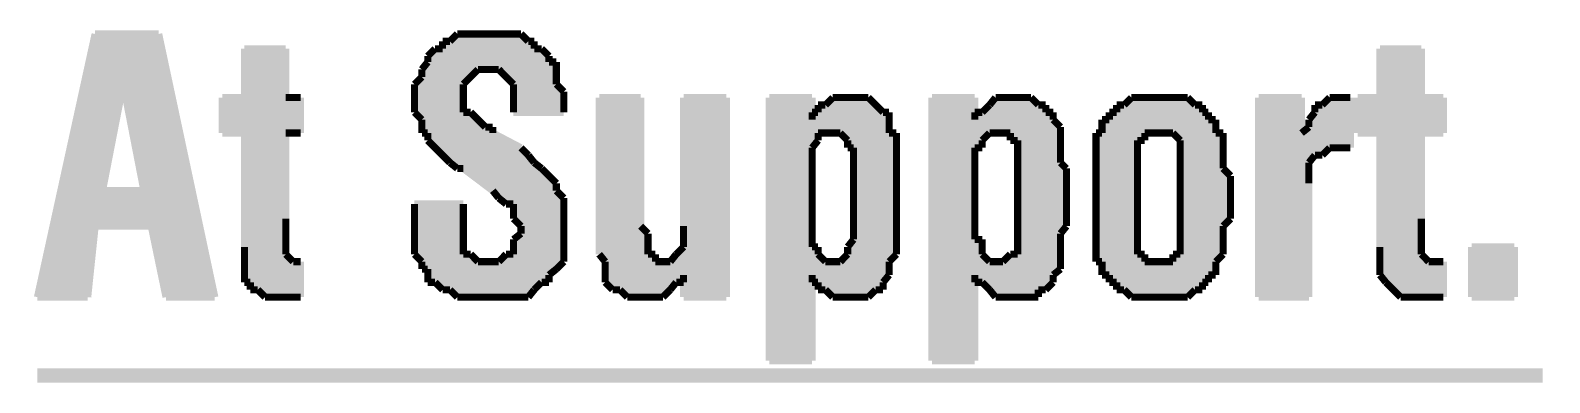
# Model space of a CAD drawing. Header units: millimetres. Extents: x 5 to 350, y 3 to 213.
# Drawn here: x 64.51 to 82.63, y 89.49 to 93.69 of the extents above; entities that cross this region are included whole.
import ezdxf

# ---------------------------------------------------------------- set-up
doc = ezdxf.new("R2010")
doc.units = ezdxf.units.MM
doc.layers.add('H', color=251, linetype='Continuous')
doc.layers.add('P', color=255, linetype='Continuous')

msp = doc.modelspace()

# ---------------------------------------------------------------- hatches: boundary and pattern name
at = {"layer": 'H', "linetype": 'Continuous'}
for points in [[(64.594, 90.505), (65.282, 93.645), (66.04, 93.645), (65.617, 93.045), (65.37, 91.775), (65.952, 91.352), (65.282, 91.352), (65.193, 90.505), (64.594, 90.505)], [(66.128, 90.505), (65.952, 91.352), (65.37, 91.775), (65.864, 91.775), (65.617, 93.045), (66.04, 93.645), (66.71, 90.505), (66.128, 90.505)], [(70.273, 92.71), (70.273, 93.045), (70.097, 93.222), (69.18, 93.222), (69.25, 93.31), (69.25, 93.38), (69.338, 93.468), (69.427, 93.468), (69.427, 93.557), (69.515, 93.557), (69.603, 93.645), (70.362, 93.645), (70.45, 93.557), (70.52, 93.557), (70.52, 93.468), (70.608, 93.468), (70.697, 93.38), (70.697, 93.31), (70.785, 93.31), (70.785, 93.045), (70.873, 92.957), (70.873, 92.71), (70.273, 92.71)], [(67.063, 90.928), (67.063, 92.463), (66.798, 92.463), (66.798, 92.886), (67.063, 92.886), (67.063, 93.468), (67.557, 93.468), (67.557, 92.886), (67.733, 92.886), (67.733, 92.463), (67.557, 92.463), (67.557, 91.017), (67.645, 90.928), (67.063, 90.928)], [(80.61, 90.928), (80.61, 92.463), (80.345, 92.463), (80.345, 92.886), (80.61, 92.886), (80.61, 93.468), (81.104, 93.468), (81.104, 92.886), (81.368, 92.886), (81.368, 92.463), (81.104, 92.463), (81.104, 91.017), (81.192, 90.928), (80.61, 90.928)], [(70.097, 90.928), (70.185, 91.017), (70.273, 91.017), (70.273, 91.193), (70.362, 91.264), (70.362, 91.352), (70.273, 91.44), (70.273, 91.616), (70.185, 91.616), (70.026, 91.775), (69.674, 92.04), (69.603, 92.04), (69.25, 92.375), (69.25, 92.463), (69.18, 92.463), (69.18, 92.622), (69.092, 92.71), (69.092, 93.045), (69.18, 93.133), (69.18, 93.222), (69.85, 93.222), (69.674, 93.045), (69.674, 92.71), (69.762, 92.71), (69.938, 92.534), (70.026, 92.534), (70.026, 92.463), (70.362, 92.287), (70.785, 91.863), (70.785, 91.775), (70.873, 91.687), (70.873, 90.928), (70.097, 90.928)], [(71.367, 90.928), (71.296, 91.017), (71.296, 92.886), (71.79, 92.886), (71.79, 91.352), (71.878, 91.264), (71.878, 91.017), (71.967, 91.017), (71.967, 90.928), (71.367, 90.928)], [(72.302, 90.505), (72.302, 90.77), (71.367, 90.84), (71.367, 90.928), (72.143, 90.928), (72.302, 91.105), (72.302, 92.886), (72.813, 92.886), (72.813, 90.505), (72.302, 90.505)], [(73.325, 89.747), (73.325, 92.886), (73.836, 92.886), (73.836, 92.622), (74.754, 92.622), (74.754, 92.463), (73.907, 92.463), (73.907, 92.375), (73.836, 92.287), (73.836, 91.105), (73.907, 91.105), (73.907, 91.017), (73.995, 90.928), (74.754, 90.928), (74.754, 90.77), (73.836, 90.77), (73.836, 89.747), (73.325, 89.747)], [(73.836, 92.622), (73.836, 92.71), (73.907, 92.71), (73.907, 92.798), (73.995, 92.798), (74.083, 92.886), (74.507, 92.886), (74.683, 92.71), (74.754, 92.71), (74.754, 92.622), (73.836, 92.622)], [(75.265, 89.747), (75.265, 92.886), (75.777, 92.886), (75.777, 92.622), (76.712, 92.622), (76.8, 92.534), (76.8, 92.463), (75.953, 92.463), (75.865, 92.375), (75.865, 92.287), (75.777, 92.287), (75.777, 91.193), (75.865, 91.193), (75.865, 91.017), (75.953, 90.928), (76.8, 90.928), (76.8, 90.84), (76.712, 90.77), (75.777, 90.77), (75.777, 89.747), (75.265, 89.747)], [(75.777, 92.622), (75.777, 92.71), (75.865, 92.71), (76.024, 92.886), (76.447, 92.886), (76.535, 92.798), (76.623, 92.798), (76.623, 92.71), (76.712, 92.71), (76.712, 92.622), (75.777, 92.622)], [(77.646, 90.505), (77.558, 90.593), (77.47, 90.593), (77.47, 90.682), (77.382, 90.682), (77.382, 90.77), (77.294, 90.77), (77.294, 90.928), (77.223, 90.928), (77.223, 92.463), (77.294, 92.463), (77.294, 92.622), (77.382, 92.622), (77.382, 92.71), (77.47, 92.71), (77.47, 92.798), (77.558, 92.798), (77.646, 92.886), (78.317, 92.886), (78.405, 92.798), (78.493, 92.798), (78.493, 92.71), (78.564, 92.71), (78.564, 92.622), (78.652, 92.622), (78.652, 92.463), (77.805, 92.463), (77.805, 92.375), (77.717, 92.375), (77.717, 91.017), (77.805, 91.017), (77.805, 90.928), (77.982, 90.928), (78.652, 90.84), (78.652, 90.77), (78.564, 90.77), (78.564, 90.682), (78.493, 90.682), (78.493, 90.593), (78.405, 90.593), (78.317, 90.505), (77.646, 90.505)], [(79.163, 90.505), (79.163, 92.886), (79.675, 92.886), (79.675, 92.463), (80.098, 92.287), (80.01, 92.287), (79.922, 92.198), (79.834, 92.198), (79.763, 92.11), (79.763, 90.505), (79.163, 90.505)], [(80.098, 92.287), (79.675, 92.463), (79.763, 92.534), (79.763, 92.622), (79.834, 92.71), (79.834, 92.798), (79.922, 92.798), (80.01, 92.886), (80.257, 92.886), (80.257, 92.287), (80.098, 92.287)], [(74.172, 90.928), (74.26, 91.017), (74.26, 91.105), (74.33, 91.193), (74.33, 92.287), (74.26, 92.287), (74.26, 92.375), (74.172, 92.463), (74.842, 92.463), (74.842, 91.017), (74.754, 90.928), (74.172, 90.928)], [(76.112, 90.928), (76.2, 91.017), (76.288, 91.017), (76.288, 92.375), (76.2, 92.375), (76.2, 92.463), (76.8, 92.463), (76.8, 92.11), (76.87, 92.04), (76.87, 91.352), (76.8, 91.264), (76.8, 90.928), (76.112, 90.928)], [(78.652, 90.84), (77.982, 90.928), (78.14, 90.928), (78.14, 91.017), (78.228, 91.017), (78.228, 92.375), (78.14, 92.463), (78.74, 92.463), (78.74, 92.04), (78.828, 91.952), (78.828, 91.44), (78.74, 91.352), (78.74, 91.017), (78.652, 90.928), (78.652, 90.84)], [(69.603, 90.505), (69.515, 90.593), (69.427, 90.593), (69.338, 90.682), (69.25, 90.682), (69.25, 90.84), (69.18, 90.84), (69.18, 90.928), (69.092, 91.017), (69.092, 91.616), (69.674, 91.616), (69.674, 91.017), (69.762, 91.017), (69.85, 90.928), (70.873, 90.928), (70.697, 90.77), (70.697, 90.682), (70.608, 90.682), (70.45, 90.505), (69.603, 90.505)], [(81.703, 90.505), (81.703, 91.105), (82.215, 91.105), (82.215, 90.505), (81.703, 90.505)], [(67.31, 90.505), (67.222, 90.593), (67.134, 90.593), (67.134, 90.682), (67.063, 90.682), (67.063, 90.928), (67.733, 90.928), (67.733, 90.505), (67.31, 90.505)], [(71.632, 90.505), (71.543, 90.593), (71.455, 90.593), (71.367, 90.682), (71.367, 90.84), (72.302, 90.77), (72.302, 90.682), (72.214, 90.682), (72.055, 90.505), (71.632, 90.505)], [(80.857, 90.505), (80.61, 90.77), (80.61, 90.928), (81.368, 90.928), (81.368, 90.505), (80.857, 90.505)], [(74.083, 90.505), (73.995, 90.593), (73.907, 90.593), (73.907, 90.682), (73.836, 90.682), (73.836, 90.77), (74.754, 90.77), (74.683, 90.682), (74.683, 90.593), (74.595, 90.593), (74.507, 90.505), (74.083, 90.505)], [(76.024, 90.505), (75.865, 90.682), (75.777, 90.682), (75.777, 90.77), (76.712, 90.77), (76.712, 90.682), (76.623, 90.593), (76.535, 90.593), (76.535, 90.505), (76.024, 90.505)]]:
    msp.add_hatch(color=256, dxfattribs=at).paths.add_polyline_path(points)

# ---------------------------------------------------------------- linework, layer by layer
at = {"layer": 'P'}
for points, const_width in [([(65.282, 93.645), (64.594, 90.505)], 0.085), ([(66.04, 93.645), (65.282, 93.645)], 0.085), ([(65.617, 93.045), (66.04, 93.645)], 0.085), ([(66.04, 93.645), (65.617, 93.045)], 0.085), ([(66.71, 90.505), (66.04, 93.645)], 0.085), ([(69.515, 93.557), (69.427, 93.557)], 0.085), ([(69.427, 93.557), (69.427, 93.468)], 0.085), ([(69.603, 93.645), (69.515, 93.557)], 0.085), ([(69.674, 93.645), (69.603, 93.645)], 0.085), ([(69.762, 93.645), (69.674, 93.645)], 0.085), ([(69.85, 93.645), (69.762, 93.645)], 0.085), ([(69.938, 93.645), (69.85, 93.645)], 0.085), ([(70.026, 93.645), (69.938, 93.645)], 0.085), ([(70.185, 93.645), (70.026, 93.645)], 0.085), ([(70.273, 93.645), (70.185, 93.645)], 0.085), ([(70.362, 93.645), (70.273, 93.645)], 0.085), ([(70.45, 93.557), (70.362, 93.645)], 0.085), ([(70.52, 93.557), (70.45, 93.557)], 0.085), ([(70.52, 93.468), (70.52, 93.557)], 0.085), ([(67.557, 93.468), (67.063, 93.468)], 0.085), ([(67.063, 93.468), (67.063, 92.886)], 0.085), ([(67.557, 92.886), (67.557, 93.468)], 0.085), ([(69.25, 93.31), (69.18, 93.222)], 0.085), ([(69.338, 93.468), (69.25, 93.38)], 0.085), ([(69.25, 93.38), (69.25, 93.31)], 0.085), ([(69.427, 93.468), (69.338, 93.468)], 0.085), ([(70.608, 93.468), (70.52, 93.468)], 0.085), ([(70.697, 93.38), (70.608, 93.468)], 0.085), ([(70.697, 93.31), (70.697, 93.38)], 0.085), ([(70.785, 93.31), (70.697, 93.31)], 0.085), ([(70.785, 93.222), (70.785, 93.31)], 0.085), ([(81.104, 93.468), (80.61, 93.468)], 0.085), ([(80.61, 93.468), (80.61, 92.886)], 0.085), ([(81.104, 92.886), (81.104, 93.468)], 0.085), ([(69.18, 93.133), (69.092, 93.045)], 0.085), ([(69.18, 93.222), (69.18, 93.133)], 0.085), ([(69.938, 93.222), (69.18, 93.222)], 0.085), ([(69.18, 93.222), (69.938, 93.222)], 0.085), ([(69.674, 93.045), (69.762, 93.133)], 0.085), ([(69.762, 93.133), (69.85, 93.222)], 0.085), ([(69.85, 93.222), (69.938, 93.222)], 0.085), ([(69.938, 93.222), (70.026, 93.222)], 0.085), ([(70.026, 93.222), (70.097, 93.222)], 0.085), ([(70.097, 93.222), (70.185, 93.133)], 0.085), ([(70.185, 93.133), (70.273, 93.045)], 0.085), ([(70.785, 93.133), (70.785, 93.222)], 0.085), ([(70.785, 93.045), (70.785, 93.133)], 0.085), ([(65.37, 91.775), (65.617, 93.045)], 0.085), ([(65.617, 93.045), (65.864, 91.775)], 0.085), ([(69.092, 93.045), (69.092, 92.957)], 0.085), ([(69.092, 92.957), (69.092, 92.886)], 0.085), ([(69.674, 92.957), (69.674, 93.045)], 0.085), ([(69.674, 92.886), (69.674, 92.957)], 0.085), ([(70.273, 93.045), (70.273, 92.957)], 0.085), ([(70.273, 92.957), (70.273, 92.886)], 0.085), ([(70.873, 92.957), (70.785, 93.045)], 0.085), ([(70.873, 92.886), (70.873, 92.957)], 0.085), ([(67.063, 92.886), (66.798, 92.886)], 0.085), ([(66.798, 92.886), (66.798, 92.463)], 0.085), ([(67.733, 92.886), (67.557, 92.886)], 0.085), ([(67.733, 92.463), (67.733, 92.886)], 0.085), ([(69.092, 92.886), (69.092, 92.798)], 0.085), ([(69.092, 92.798), (69.092, 92.71)], 0.085), ([(69.674, 92.798), (69.674, 92.886)], 0.085), ([(69.674, 92.71), (69.674, 92.798)], 0.085), ([(70.273, 92.886), (70.273, 92.71)], 0.085), ([(70.873, 92.798), (70.873, 92.886)], 0.085), ([(70.873, 92.71), (70.873, 92.798)], 0.085), ([(71.79, 92.886), (71.296, 92.886)], 0.085), ([(71.296, 92.886), (71.296, 91.017)], 0.085), ([(71.79, 91.352), (71.79, 92.886)], 0.085), ([(72.813, 92.886), (72.302, 92.886)], 0.085), ([(72.302, 92.886), (72.302, 91.352)], 0.085), ([(72.813, 90.505), (72.813, 92.886)], 0.085), ([(73.836, 92.886), (73.325, 92.886)], 0.085), ([(73.325, 92.886), (73.325, 89.747)], 0.085), ([(73.836, 92.622), (73.836, 92.886)], 0.085), ([(73.995, 92.798), (73.907, 92.798)], 0.085), ([(73.907, 92.798), (73.907, 92.71)], 0.085), ([(74.083, 92.886), (73.995, 92.798)], 0.085), ([(74.172, 92.886), (74.083, 92.886)], 0.085), ([(74.26, 92.886), (74.172, 92.886)], 0.085), ([(74.33, 92.886), (74.26, 92.886)], 0.085), ([(74.418, 92.886), (74.33, 92.886)], 0.085), ([(74.507, 92.886), (74.418, 92.886)], 0.085), ([(74.595, 92.798), (74.507, 92.886)], 0.085), ([(74.683, 92.71), (74.595, 92.798)], 0.085), ([(75.777, 92.886), (75.265, 92.886)], 0.085), ([(75.265, 92.886), (75.265, 89.747)], 0.085), ([(75.777, 92.622), (75.777, 92.886)], 0.085), ([(75.953, 92.798), (75.865, 92.71)], 0.085), ([(76.024, 92.886), (75.953, 92.798)], 0.085), ([(76.112, 92.886), (76.024, 92.886)], 0.085), ([(76.2, 92.886), (76.112, 92.886)], 0.085), ([(76.376, 92.886), (76.2, 92.886)], 0.085), ([(76.447, 92.886), (76.376, 92.886)], 0.085), ([(76.376, 92.886), (76.376, 92.886)], 0.085), ([(76.535, 92.798), (76.447, 92.886)], 0.085), ([(76.623, 92.798), (76.535, 92.798)], 0.085), ([(76.623, 92.71), (76.623, 92.798)], 0.085), ([(77.558, 92.798), (77.47, 92.798)], 0.085), ([(77.47, 92.798), (77.47, 92.71)], 0.085), ([(77.646, 92.886), (77.558, 92.798)], 0.085), ([(77.717, 92.886), (77.646, 92.886)], 0.085), ([(77.805, 92.886), (77.717, 92.886)], 0.085), ([(77.893, 92.886), (77.805, 92.886)], 0.085), ([(77.982, 92.886), (77.893, 92.886)], 0.085), ([(78.07, 92.886), (77.982, 92.886)], 0.085), ([(78.14, 92.886), (78.07, 92.886)], 0.085), ([(78.228, 92.886), (78.14, 92.886)], 0.085), ([(78.317, 92.886), (78.228, 92.886)], 0.085), ([(78.405, 92.798), (78.317, 92.886)], 0.085), ([(78.493, 92.798), (78.405, 92.798)], 0.085), ([(78.493, 92.71), (78.493, 92.798)], 0.085), ([(79.675, 92.886), (79.163, 92.886)], 0.085), ([(79.163, 92.886), (79.163, 90.505)], 0.085), ([(79.675, 92.463), (79.675, 92.886)], 0.085), ([(79.922, 92.798), (79.834, 92.798)], 0.085), ([(79.834, 92.798), (79.834, 92.71)], 0.085), ([(80.01, 92.886), (79.922, 92.798)], 0.085), ([(80.098, 92.886), (80.01, 92.886)], 0.085), ([(80.186, 92.886), (80.098, 92.886)], 0.085), ([(80.257, 92.886), (80.186, 92.886)], 0.085), ([(80.257, 92.287), (80.257, 92.886)], 0.085), ([(80.61, 92.886), (80.345, 92.886)], 0.085), ([(80.345, 92.886), (80.345, 92.463)], 0.085), ([(81.368, 92.886), (81.104, 92.886)], 0.085), ([(81.368, 92.463), (81.368, 92.886)], 0.085), ([(69.092, 92.71), (69.18, 92.622)], 0.085), ([(69.18, 92.622), (69.18, 92.534)], 0.085), ([(69.762, 92.71), (69.674, 92.71)], 0.085), ([(69.85, 92.622), (69.762, 92.71)], 0.085), ([(69.938, 92.534), (69.85, 92.622)], 0.085), ([(70.273, 92.71), (70.873, 92.71)], 0.085), ([(73.907, 92.71), (73.836, 92.71)], 0.085), ([(73.836, 92.71), (73.836, 92.622)], 0.085), ([(74.754, 92.622), (73.836, 92.622)], 0.085), ([(73.836, 92.622), (74.754, 92.622)], 0.085), ([(74.754, 92.71), (74.683, 92.71)], 0.085), ([(74.754, 92.622), (74.754, 92.71)], 0.085), ([(74.754, 92.534), (74.754, 92.622)], 0.085), ([(75.865, 92.71), (75.777, 92.71)], 0.085), ([(75.777, 92.71), (75.777, 92.622)], 0.085), ([(76.712, 92.622), (75.777, 92.622)], 0.085), ([(75.777, 92.622), (76.712, 92.622)], 0.085), ([(76.712, 92.71), (76.623, 92.71)], 0.085), ([(76.712, 92.622), (76.712, 92.71)], 0.085), ([(76.8, 92.534), (76.712, 92.622)], 0.085), ([(77.382, 92.622), (77.294, 92.622)], 0.085), ([(77.294, 92.622), (77.294, 92.534)], 0.085), ([(77.47, 92.71), (77.382, 92.71)], 0.085), ([(77.382, 92.71), (77.382, 92.622)], 0.085), ([(78.564, 92.71), (78.493, 92.71)], 0.085), ([(78.564, 92.622), (78.564, 92.71)], 0.085), ([(78.652, 92.622), (78.564, 92.622)], 0.085), ([(78.652, 92.534), (78.652, 92.622)], 0.085), ([(79.834, 92.71), (79.763, 92.622)], 0.085), ([(79.763, 92.622), (79.763, 92.534)], 0.085), ([(66.798, 92.463), (67.063, 92.463)], 0.085), ([(67.063, 92.463), (67.063, 91.105)], 0.085), ([(67.557, 91.44), (67.557, 92.463)], 0.085), ([(67.557, 92.463), (67.733, 92.463)], 0.085), ([(69.18, 92.534), (69.18, 92.463)], 0.085), ([(69.18, 92.463), (69.25, 92.463)], 0.085), ([(69.25, 92.463), (69.25, 92.375)], 0.085), ([(70.026, 92.534), (69.938, 92.534)], 0.085), ([(70.026, 92.463), (70.026, 92.534)], 0.085), ([(70.362, 92.287), (70.026, 92.463)], 0.085), ([(73.907, 92.375), (73.907, 92.463)], 0.085), ([(73.907, 92.463), (73.995, 92.463)], 0.085), ([(73.995, 92.463), (74.083, 92.463)], 0.085), ([(74.754, 92.463), (74.083, 92.463)], 0.085), ([(74.083, 92.463), (74.172, 92.463)], 0.085), ([(74.083, 92.463), (74.754, 92.463)], 0.085), ([(74.172, 92.463), (74.26, 92.375)], 0.085), ([(74.754, 92.463), (74.754, 92.534)], 0.085), ([(74.842, 92.463), (74.754, 92.463)], 0.085), ([(74.842, 92.375), (74.842, 92.463)], 0.085), ([(75.865, 92.375), (75.953, 92.463)], 0.085), ([(75.953, 92.463), (76.024, 92.463)], 0.085), ([(76.8, 92.463), (76.024, 92.463)], 0.085), ([(76.024, 92.463), (76.112, 92.463)], 0.085), ([(76.024, 92.463), (76.8, 92.463)], 0.085), ([(76.112, 92.463), (76.2, 92.463)], 0.085), ([(76.2, 92.463), (76.2, 92.375)], 0.085), ([(76.8, 92.463), (76.8, 92.534)], 0.085), ([(76.8, 92.375), (76.8, 92.463)], 0.085), ([(76.8, 92.463), (76.8, 92.463)], 0.085), ([(77.294, 92.463), (77.223, 92.463)], 0.085), ([(77.223, 92.463), (77.223, 92.375)], 0.085), ([(77.294, 92.534), (77.294, 92.463)], 0.085), ([(77.805, 92.375), (77.805, 92.463)], 0.085), ([(77.805, 92.463), (77.893, 92.463)], 0.085), ([(77.893, 92.463), (77.982, 92.463)], 0.085), ([(78.652, 92.463), (77.982, 92.463)], 0.085), ([(77.982, 92.463), (78.07, 92.463)], 0.085), ([(77.982, 92.463), (78.652, 92.463)], 0.085), ([(78.07, 92.463), (78.14, 92.463)], 0.085), ([(78.14, 92.463), (78.228, 92.375)], 0.085), ([(78.652, 92.463), (78.652, 92.534)], 0.085), ([(78.74, 92.463), (78.652, 92.463)], 0.085), ([(78.74, 92.375), (78.74, 92.463)], 0.085), ([(79.763, 92.534), (79.675, 92.463)], 0.085), ([(80.098, 92.287), (79.675, 92.463)], 0.085), ([(79.675, 92.463), (80.098, 92.287)], 0.085), ([(80.345, 92.463), (80.61, 92.463)], 0.085), ([(80.61, 92.463), (80.61, 91.105)], 0.085), ([(81.104, 91.44), (81.104, 92.463)], 0.085), ([(81.104, 92.463), (81.368, 92.463)], 0.085), ([(69.25, 92.375), (69.338, 92.287)], 0.085), ([(69.338, 92.287), (69.427, 92.198)], 0.085), ([(70.45, 92.198), (70.362, 92.287)], 0.085), ([(73.836, 92.287), (73.907, 92.375)], 0.085), ([(73.836, 92.198), (73.836, 92.287)], 0.085), ([(74.26, 92.375), (74.26, 92.287)], 0.085), ([(74.26, 92.287), (74.33, 92.287)], 0.085), ([(74.33, 92.287), (74.33, 92.198)], 0.085), ([(74.842, 92.287), (74.842, 92.375)], 0.085), ([(74.842, 92.198), (74.842, 92.287)], 0.085), ([(75.777, 92.198), (75.777, 92.287)], 0.085), ([(75.777, 92.287), (75.865, 92.287)], 0.085), ([(75.865, 92.287), (75.865, 92.375)], 0.085), ([(76.2, 92.375), (76.288, 92.375)], 0.085), ([(76.288, 92.375), (76.288, 92.287)], 0.085), ([(76.288, 92.287), (76.288, 92.198)], 0.085), ([(76.8, 92.287), (76.8, 92.375)], 0.085), ([(76.8, 92.198), (76.8, 92.287)], 0.085), ([(77.223, 92.375), (77.223, 92.287)], 0.085), ([(77.223, 92.287), (77.223, 92.198)], 0.085), ([(77.717, 92.287), (77.717, 92.375)], 0.085), ([(77.717, 92.375), (77.805, 92.375)], 0.085), ([(77.717, 92.198), (77.717, 92.287)], 0.085), ([(78.228, 92.375), (78.228, 92.287)], 0.085), ([(78.228, 92.287), (78.228, 92.198)], 0.085), ([(78.74, 92.287), (78.74, 92.375)], 0.085), ([(78.74, 92.198), (78.74, 92.287)], 0.085), ([(79.922, 92.198), (80.01, 92.287)], 0.085), ([(80.01, 92.287), (80.098, 92.287)], 0.085), ([(80.098, 92.287), (80.186, 92.287)], 0.085), ([(80.186, 92.287), (80.257, 92.287)], 0.085), ([(69.427, 92.198), (69.515, 92.11)], 0.085), ([(69.515, 92.11), (69.603, 92.04)], 0.085), ([(69.603, 92.04), (69.674, 92.04)], 0.085), ([(69.674, 92.04), (70.026, 91.775)], 0.085), ([(70.52, 92.11), (70.45, 92.198)], 0.085), ([(70.608, 92.04), (70.52, 92.11)], 0.085), ([(70.697, 91.952), (70.608, 92.04)], 0.085), ([(73.836, 92.11), (73.836, 92.198)], 0.085), ([(73.836, 92.04), (73.836, 92.11)], 0.085), ([(73.836, 91.863), (73.836, 92.04)], 0.085), ([(74.33, 92.198), (74.33, 92.11)], 0.085), ([(74.33, 92.11), (74.33, 92.04)], 0.085), ([(74.33, 92.04), (74.33, 91.952)], 0.085), ([(74.842, 92.11), (74.842, 92.198)], 0.085), ([(74.842, 92.04), (74.842, 92.11)], 0.085), ([(74.842, 91.863), (74.842, 92.04)], 0.085), ([(75.777, 92.11), (75.777, 92.198)], 0.085), ([(75.777, 92.04), (75.777, 92.11)], 0.085), ([(75.777, 91.863), (75.777, 92.04)], 0.085), ([(76.288, 92.198), (76.288, 92.11)], 0.085), ([(76.288, 92.11), (76.288, 92.04)], 0.085), ([(76.288, 92.04), (76.288, 91.952)], 0.085), ([(76.8, 92.11), (76.8, 92.198)], 0.085), ([(76.87, 92.04), (76.8, 92.11)], 0.085), ([(76.87, 91.863), (76.87, 92.04)], 0.085), ([(77.223, 92.198), (77.223, 92.11)], 0.085), ([(77.223, 92.11), (77.223, 92.04)], 0.085), ([(77.223, 92.04), (77.223, 91.952)], 0.085), ([(77.717, 92.11), (77.717, 92.198)], 0.085), ([(77.717, 92.04), (77.717, 92.11)], 0.085), ([(77.717, 91.952), (77.717, 92.04)], 0.085), ([(78.228, 92.198), (78.228, 92.11)], 0.085), ([(78.228, 92.11), (78.228, 92.04)], 0.085), ([(78.228, 92.04), (78.228, 91.952)], 0.085), ([(78.74, 92.11), (78.74, 92.198)], 0.085), ([(78.74, 92.04), (78.74, 92.11)], 0.085), ([(78.828, 91.952), (78.74, 92.04)], 0.085), ([(79.763, 92.11), (79.834, 92.198)], 0.085), ([(79.763, 92.04), (79.763, 92.11)], 0.085), ([(79.763, 91.952), (79.763, 92.04)], 0.085), ([(79.834, 92.198), (79.922, 92.198)], 0.085), ([(70.785, 91.863), (70.697, 91.952)], 0.085), ([(70.785, 91.775), (70.785, 91.863)], 0.085), ([(73.836, 91.775), (73.836, 91.863)], 0.085), ([(74.33, 91.952), (74.33, 91.863)], 0.085), ([(74.33, 91.863), (74.33, 91.687)], 0.085), ([(74.842, 91.775), (74.842, 91.863)], 0.085), ([(75.777, 91.775), (75.777, 91.863)], 0.085), ([(76.288, 91.952), (76.288, 91.863)], 0.085), ([(76.288, 91.863), (76.288, 91.687)], 0.085), ([(76.87, 91.775), (76.87, 91.863)], 0.085), ([(77.223, 91.952), (77.223, 91.775)], 0.085), ([(77.717, 91.863), (77.717, 91.952)], 0.085), ([(77.717, 91.687), (77.717, 91.863)], 0.085), ([(78.228, 91.952), (78.228, 91.775)], 0.085), ([(78.828, 91.863), (78.828, 91.952)], 0.085), ([(78.828, 91.687), (78.828, 91.863)], 0.085), ([(79.763, 91.863), (79.763, 91.952)], 0.085), ([(79.763, 90.505), (79.763, 91.863)], 0.085), ([(65.952, 91.352), (65.37, 91.775)], 0.085), ([(65.864, 91.775), (65.37, 91.775)], 0.085), ([(65.37, 91.775), (65.952, 91.352)], 0.085), ([(70.026, 91.775), (70.097, 91.687)], 0.085), ([(70.097, 91.687), (70.185, 91.616)], 0.085), ([(70.873, 91.687), (70.785, 91.775)], 0.085), ([(70.873, 91.616), (70.873, 91.687)], 0.085), ([(73.836, 91.687), (73.836, 91.775)], 0.085), ([(73.836, 91.528), (73.836, 91.687)], 0.085), ([(74.33, 91.687), (74.33, 91.616)], 0.085), ([(74.842, 91.687), (74.842, 91.775)], 0.085), ([(74.842, 91.616), (74.842, 91.687)], 0.085), ([(75.777, 91.687), (75.777, 91.775)], 0.085), ([(75.777, 91.528), (75.777, 91.687)], 0.085), ([(76.288, 91.687), (76.288, 91.616)], 0.085), ([(76.87, 91.687), (76.87, 91.775)], 0.085), ([(76.87, 91.616), (76.87, 91.687)], 0.085), ([(77.223, 91.775), (77.223, 91.687)], 0.085), ([(77.223, 91.687), (77.223, 91.528)], 0.085), ([(77.717, 91.528), (77.717, 91.687)], 0.085), ([(78.228, 91.775), (78.228, 91.687)], 0.085), ([(78.228, 91.687), (78.228, 91.616)], 0.085), ([(78.828, 91.616), (78.828, 91.687)], 0.085), ([(69.674, 91.616), (69.092, 91.616)], 0.085), ([(69.092, 91.616), (69.092, 91.528)], 0.085), ([(69.092, 91.528), (69.092, 91.44)], 0.085), ([(69.674, 91.44), (69.674, 91.616)], 0.085), ([(70.185, 91.616), (70.273, 91.616)], 0.085), ([(70.273, 91.616), (70.273, 91.528)], 0.085), ([(70.273, 91.528), (70.273, 91.44)], 0.085), ([(70.873, 91.528), (70.873, 91.616)], 0.085), ([(70.873, 91.44), (70.873, 91.528)], 0.085), ([(73.836, 91.44), (73.836, 91.528)], 0.085), ([(74.33, 91.616), (74.33, 91.44)], 0.085), ([(74.842, 91.528), (74.842, 91.616)], 0.085), ([(74.842, 91.352), (74.842, 91.528)], 0.085), ([(75.777, 91.44), (75.777, 91.528)], 0.085), ([(76.288, 91.616), (76.288, 91.44)], 0.085), ([(76.87, 91.528), (76.87, 91.616)], 0.085), ([(76.87, 91.352), (76.87, 91.528)], 0.085), ([(77.223, 91.528), (77.223, 91.44)], 0.085), ([(77.717, 91.44), (77.717, 91.528)], 0.085), ([(78.228, 91.616), (78.228, 91.528)], 0.085), ([(78.228, 91.528), (78.228, 91.44)], 0.085), ([(78.828, 91.44), (78.828, 91.616)], 0.085), ([(65.193, 90.505), (65.282, 91.352)], 0.085), ([(65.282, 91.352), (65.952, 91.352)], 0.085), ([(65.952, 91.352), (66.128, 90.505)], 0.085), ([(67.557, 91.264), (67.557, 91.44)], 0.085), ([(69.092, 91.44), (69.092, 91.352)], 0.085), ([(69.092, 91.352), (69.092, 91.264)], 0.085), ([(69.674, 91.352), (69.674, 91.44)], 0.085), ([(69.674, 91.193), (69.674, 91.352)], 0.085), ([(70.273, 91.44), (70.362, 91.352)], 0.085), ([(70.362, 91.352), (70.362, 91.264)], 0.085), ([(70.873, 91.352), (70.873, 91.44)], 0.085), ([(70.873, 91.264), (70.873, 91.352)], 0.085), ([(71.878, 91.264), (71.79, 91.352)], 0.085), ([(72.302, 91.352), (72.302, 91.264)], 0.085), ([(73.836, 91.352), (73.836, 91.44)], 0.085), ([(73.836, 91.264), (73.836, 91.352)], 0.085), ([(74.33, 91.44), (74.33, 91.352)], 0.085), ([(74.33, 91.352), (74.33, 91.264)], 0.085), ([(74.842, 91.264), (74.842, 91.352)], 0.085), ([(75.777, 91.352), (75.777, 91.44)], 0.085), ([(75.777, 91.264), (75.777, 91.352)], 0.085), ([(76.288, 91.44), (76.288, 91.352)], 0.085), ([(76.288, 91.352), (76.288, 91.264)], 0.085), ([(76.8, 91.264), (76.87, 91.352)], 0.085), ([(77.223, 91.44), (77.223, 91.352)], 0.085), ([(77.223, 91.352), (77.223, 91.264)], 0.085), ([(77.717, 91.352), (77.717, 91.44)], 0.085), ([(77.717, 91.264), (77.717, 91.352)], 0.085), ([(78.228, 91.44), (78.228, 91.352)], 0.085), ([(78.228, 91.352), (78.228, 91.264)], 0.085), ([(78.74, 91.352), (78.828, 91.44)], 0.085), ([(78.74, 91.264), (78.74, 91.352)], 0.085), ([(81.104, 91.264), (81.104, 91.44)], 0.085), ([(67.557, 91.105), (67.557, 91.264)], 0.085), ([(69.092, 91.264), (69.092, 91.193)], 0.085), ([(69.092, 91.193), (69.092, 91.105)], 0.085), ([(69.674, 91.105), (69.674, 91.193)], 0.085), ([(70.362, 91.264), (70.273, 91.193)], 0.085), ([(70.273, 91.193), (70.273, 91.105)], 0.085), ([(70.873, 91.193), (70.873, 91.264)], 0.085), ([(70.873, 91.105), (70.873, 91.193)], 0.085), ([(71.878, 91.193), (71.878, 91.264)], 0.085), ([(71.878, 91.105), (71.878, 91.193)], 0.085), ([(72.302, 91.264), (72.302, 91.193)], 0.085), ([(72.302, 91.193), (72.302, 91.105)], 0.085), ([(73.836, 91.193), (73.836, 91.264)], 0.085), ([(73.836, 91.105), (73.836, 91.193)], 0.085), ([(74.33, 91.193), (74.26, 91.105)], 0.085), ([(74.33, 91.264), (74.33, 91.193)], 0.085), ([(74.842, 91.193), (74.842, 91.264)], 0.085), ([(74.842, 91.105), (74.842, 91.193)], 0.085), ([(75.777, 91.193), (75.777, 91.264)], 0.085), ([(75.865, 91.193), (75.777, 91.193)], 0.085), ([(75.865, 91.105), (75.865, 91.193)], 0.085), ([(76.288, 91.264), (76.288, 91.193)], 0.085), ([(76.288, 91.193), (76.288, 91.105)], 0.085), ([(76.8, 91.193), (76.8, 91.264)], 0.085), ([(76.8, 91.105), (76.8, 91.193)], 0.085), ([(77.223, 91.264), (77.223, 91.193)], 0.085), ([(77.223, 91.193), (77.223, 91.105)], 0.085), ([(77.717, 91.193), (77.717, 91.264)], 0.085), ([(77.717, 91.105), (77.717, 91.193)], 0.085), ([(78.228, 91.264), (78.228, 91.193)], 0.085), ([(78.228, 91.193), (78.228, 91.105)], 0.085), ([(78.74, 91.193), (78.74, 91.264)], 0.085), ([(78.74, 91.105), (78.74, 91.193)], 0.085), ([(81.104, 91.105), (81.104, 91.264)], 0.085), ([(67.063, 91.105), (67.063, 91.017)], 0.085), ([(67.063, 91.017), (67.063, 90.928)], 0.085), ([(67.557, 91.017), (67.557, 91.105)], 0.085), ([(67.645, 90.928), (67.557, 91.017)], 0.085), ([(69.092, 91.105), (69.092, 91.017)], 0.085), ([(69.092, 91.017), (69.18, 90.928)], 0.085), ([(69.674, 91.017), (69.674, 91.105)], 0.085), ([(69.762, 91.017), (69.674, 91.017)], 0.085), ([(69.85, 90.928), (69.762, 91.017)], 0.085), ([(70.185, 91.017), (70.097, 90.928)], 0.085), ([(70.273, 91.017), (70.185, 91.017)], 0.085), ([(70.273, 91.105), (70.273, 91.017)], 0.085), ([(70.873, 91.017), (70.873, 91.105)], 0.085), ([(70.873, 90.928), (70.873, 91.017)], 0.085), ([(71.296, 91.017), (71.367, 90.928)], 0.085), ([(71.878, 91.017), (71.878, 91.105)], 0.085), ([(71.967, 91.017), (71.878, 91.017)], 0.085), ([(71.967, 90.928), (71.967, 91.017)], 0.085), ([(72.214, 91.017), (72.143, 90.928)], 0.085), ([(72.302, 91.105), (72.214, 91.017)], 0.085), ([(73.907, 91.105), (73.836, 91.105)], 0.085), ([(73.907, 91.017), (73.907, 91.105)], 0.085), ([(73.995, 90.928), (73.907, 91.017)], 0.085), ([(74.26, 91.017), (74.172, 90.928)], 0.085), ([(74.26, 91.105), (74.26, 91.017)], 0.085), ([(74.754, 90.928), (74.842, 91.017)], 0.085), ([(74.842, 91.017), (74.842, 91.105)], 0.085), ([(75.865, 91.017), (75.865, 91.105)], 0.085), ([(75.953, 90.928), (75.865, 91.017)], 0.085), ([(76.2, 91.017), (76.112, 90.928)], 0.085), ([(76.288, 91.017), (76.2, 91.017)], 0.085), ([(76.288, 91.105), (76.288, 91.017)], 0.085), ([(76.8, 91.017), (76.8, 91.105)], 0.085), ([(76.8, 90.928), (76.8, 91.017)], 0.085), ([(77.223, 91.105), (77.223, 91.017)], 0.085), ([(77.223, 91.017), (77.223, 90.928)], 0.085), ([(77.717, 91.017), (77.717, 91.105)], 0.085), ([(77.805, 91.017), (77.717, 91.017)], 0.085), ([(77.805, 90.928), (77.805, 91.017)], 0.085), ([(78.228, 91.017), (78.14, 91.017)], 0.085), ([(78.14, 91.017), (78.14, 90.928)], 0.085), ([(78.228, 91.105), (78.228, 91.017)], 0.085), ([(78.652, 90.928), (78.74, 91.017)], 0.085), ([(78.74, 91.017), (78.74, 91.105)], 0.085), ([(80.61, 91.105), (80.61, 91.017)], 0.085), ([(80.61, 91.017), (80.61, 90.928)], 0.085), ([(81.104, 91.017), (81.104, 91.105)], 0.085), ([(81.192, 90.928), (81.104, 91.017)], 0.085), ([(81.703, 90.505), (81.703, 91.105)], 0.085), ([(81.703, 91.105), (82.215, 91.105)], 0.085), ([(82.215, 91.105), (82.215, 90.505)], 0.085), ([(67.733, 90.928), (67.063, 90.928)], 0.085), ([(67.063, 90.928), (67.063, 90.84)], 0.085), ([(67.063, 90.928), (67.733, 90.928)], 0.085), ([(67.063, 90.84), (67.063, 90.77)], 0.085), ([(67.063, 90.77), (67.063, 90.682)], 0.085), ([(67.733, 90.928), (67.645, 90.928)], 0.085), ([(67.733, 90.505), (67.733, 90.928)], 0.085), ([(69.18, 90.928), (69.18, 90.84)], 0.085), ([(69.18, 90.84), (69.25, 90.84)], 0.085), ([(69.25, 90.84), (69.25, 90.77)], 0.085), ([(69.25, 90.77), (69.25, 90.682)], 0.085), ([(69.938, 90.928), (69.85, 90.928)], 0.085), ([(70.873, 90.928), (69.938, 90.928)], 0.085), ([(70.026, 90.928), (69.938, 90.928)], 0.085), ([(69.938, 90.928), (70.873, 90.928)], 0.085), ([(70.097, 90.928), (70.026, 90.928)], 0.085), ([(70.697, 90.77), (70.785, 90.84)], 0.085), ([(70.697, 90.682), (70.697, 90.77)], 0.085), ([(70.785, 90.84), (70.873, 90.928)], 0.085), ([(72.055, 90.928), (71.367, 90.928)], 0.085), ([(71.367, 90.928), (71.367, 90.84)], 0.085), ([(71.367, 90.928), (72.055, 90.928)], 0.085), ([(71.367, 90.84), (71.367, 90.77)], 0.085), ([(72.302, 90.77), (71.367, 90.84)], 0.085), ([(71.367, 90.84), (72.302, 90.77)], 0.085), ([(71.367, 90.77), (71.367, 90.682)], 0.085), ([(72.055, 90.928), (71.967, 90.928)], 0.085), ([(72.143, 90.928), (72.055, 90.928)], 0.085), ([(72.302, 90.682), (72.302, 90.77)], 0.085), ([(72.302, 90.77), (72.302, 90.505)], 0.085), ([(74.754, 90.77), (73.836, 90.77)], 0.085), ([(73.836, 90.77), (73.836, 90.682)], 0.085), ([(73.836, 89.747), (73.836, 90.77)], 0.085), ([(73.836, 90.77), (74.754, 90.77)], 0.085), ([(74.083, 90.928), (73.995, 90.928)], 0.085), ([(74.172, 90.928), (74.083, 90.928)], 0.085), ([(74.083, 90.928), (74.754, 90.928)], 0.085), ([(74.754, 90.928), (74.083, 90.928)], 0.085), ([(74.683, 90.682), (74.754, 90.77)], 0.085), ([(74.754, 90.84), (74.754, 90.928)], 0.085), ([(74.754, 90.77), (74.754, 90.84)], 0.085), ([(76.712, 90.77), (75.777, 90.77)], 0.085), ([(75.777, 90.77), (75.777, 90.682)], 0.085), ([(75.777, 89.747), (75.777, 90.77)], 0.085), ([(75.777, 90.77), (76.712, 90.77)], 0.085), ([(76.024, 90.928), (75.953, 90.928)], 0.085), ([(76.112, 90.928), (76.024, 90.928)], 0.085), ([(76.024, 90.928), (76.8, 90.928)], 0.085), ([(76.8, 90.928), (76.024, 90.928)], 0.085), ([(76.712, 90.77), (76.8, 90.84)], 0.085), ([(76.712, 90.682), (76.712, 90.77)], 0.085), ([(76.8, 90.84), (76.8, 90.928)], 0.085), ([(77.223, 90.928), (77.294, 90.928)], 0.085), ([(77.294, 90.928), (77.294, 90.84)], 0.085), ([(77.294, 90.84), (77.294, 90.77)], 0.085), ([(77.294, 90.77), (77.382, 90.77)], 0.085), ([(77.382, 90.77), (77.382, 90.682)], 0.085), ([(77.893, 90.928), (77.805, 90.928)], 0.085), ([(77.982, 90.928), (77.893, 90.928)], 0.085), ([(78.07, 90.928), (77.982, 90.928)], 0.085), ([(77.982, 90.928), (78.652, 90.84)], 0.085), ([(78.652, 90.84), (77.982, 90.928)], 0.085), ([(78.14, 90.928), (78.07, 90.928)], 0.085), ([(78.564, 90.682), (78.564, 90.77)], 0.085), ([(78.564, 90.77), (78.652, 90.77)], 0.085), ([(78.652, 90.84), (78.652, 90.928)], 0.085), ([(78.652, 90.77), (78.652, 90.84)], 0.085), ([(81.28, 90.928), (80.61, 90.928)], 0.085), ([(80.61, 90.928), (80.61, 90.84)], 0.085), ([(80.61, 90.928), (81.28, 90.928)], 0.085), ([(80.61, 90.84), (80.61, 90.77)], 0.085), ([(80.61, 90.77), (80.68, 90.682)], 0.085), ([(81.28, 90.928), (81.192, 90.928)], 0.085), ([(81.368, 90.928), (81.28, 90.928)], 0.085), ([(81.368, 90.505), (81.368, 90.928)], 0.085), ([(67.063, 90.682), (67.134, 90.682)], 0.085), ([(67.134, 90.682), (67.134, 90.593)], 0.085), ([(67.134, 90.593), (67.222, 90.593)], 0.085), ([(67.222, 90.593), (67.31, 90.505)], 0.085), ([(69.25, 90.682), (69.338, 90.682)], 0.085), ([(69.338, 90.682), (69.427, 90.593)], 0.085), ([(69.427, 90.593), (69.515, 90.593)], 0.085), ([(69.515, 90.593), (69.603, 90.505)], 0.085), ([(70.45, 90.505), (70.52, 90.593)], 0.085), ([(70.52, 90.593), (70.608, 90.682)], 0.085), ([(70.608, 90.682), (70.697, 90.682)], 0.085), ([(71.367, 90.682), (71.455, 90.593)], 0.085), ([(71.455, 90.593), (71.543, 90.593)], 0.085), ([(71.543, 90.593), (71.632, 90.505)], 0.085), ([(72.055, 90.505), (72.143, 90.593)], 0.085), ([(72.143, 90.593), (72.214, 90.682)], 0.085), ([(72.214, 90.682), (72.302, 90.682)], 0.085), ([(73.836, 90.682), (73.907, 90.682)], 0.085), ([(73.907, 90.682), (73.907, 90.593)], 0.085), ([(73.907, 90.593), (73.995, 90.593)], 0.085), ([(73.995, 90.593), (74.083, 90.505)], 0.085), ([(74.507, 90.505), (74.595, 90.593)], 0.085), ([(74.595, 90.593), (74.683, 90.593)], 0.085), ([(74.683, 90.593), (74.683, 90.682)], 0.085), ([(75.777, 90.682), (75.865, 90.682)], 0.085), ([(75.865, 90.682), (75.953, 90.593)], 0.085), ([(75.953, 90.593), (76.024, 90.505)], 0.085), ([(76.535, 90.505), (76.535, 90.593)], 0.085), ([(76.535, 90.593), (76.623, 90.593)], 0.085), ([(76.623, 90.593), (76.712, 90.682)], 0.085), ([(77.382, 90.682), (77.47, 90.682)], 0.085), ([(77.47, 90.682), (77.47, 90.593)], 0.085), ([(77.47, 90.593), (77.558, 90.593)], 0.085), ([(77.558, 90.593), (77.646, 90.505)], 0.085), ([(78.317, 90.505), (78.405, 90.593)], 0.085), ([(78.405, 90.593), (78.493, 90.593)], 0.085), ([(78.493, 90.593), (78.493, 90.682)], 0.085), ([(78.493, 90.682), (78.564, 90.682)], 0.085), ([(80.68, 90.682), (80.768, 90.593)], 0.085), ([(80.768, 90.593), (80.857, 90.505)], 0.085), ([(64.594, 90.505), (65.193, 90.505)], 0.085), ([(66.128, 90.505), (66.71, 90.505)], 0.085), ([(67.31, 90.505), (67.398, 90.505)], 0.085), ([(67.398, 90.505), (67.486, 90.505)], 0.085), ([(67.486, 90.505), (67.557, 90.505)], 0.085), ([(67.557, 90.505), (67.645, 90.505)], 0.085), ([(67.645, 90.505), (67.733, 90.505)], 0.085), ([(69.603, 90.505), (69.674, 90.505)], 0.085), ([(69.674, 90.505), (69.762, 90.505)], 0.085), ([(69.762, 90.505), (69.85, 90.505)], 0.085), ([(69.85, 90.505), (70.026, 90.505)], 0.085), ([(70.026, 90.505), (70.097, 90.505)], 0.085), ([(70.097, 90.505), (70.185, 90.505)], 0.085), ([(70.185, 90.505), (70.273, 90.505)], 0.085), ([(70.273, 90.505), (70.362, 90.505)], 0.085), ([(70.362, 90.505), (70.45, 90.505)], 0.085), ([(71.632, 90.505), (71.72, 90.505)], 0.085), ([(71.72, 90.505), (71.79, 90.505)], 0.085), ([(71.79, 90.505), (71.878, 90.505)], 0.085), ([(71.878, 90.505), (71.967, 90.505)], 0.085), ([(71.967, 90.505), (72.055, 90.505)], 0.085), ([(72.302, 90.505), (72.813, 90.505)], 0.085), ([(74.083, 90.505), (74.172, 90.505)], 0.085), ([(74.172, 90.505), (74.26, 90.505)], 0.085), ([(74.26, 90.505), (74.33, 90.505)], 0.085), ([(74.33, 90.505), (74.418, 90.505)], 0.085), ([(74.418, 90.505), (74.507, 90.505)], 0.085), ([(76.024, 90.505), (76.112, 90.505)], 0.085), ([(76.112, 90.505), (76.2, 90.505)], 0.085), ([(76.2, 90.505), (76.288, 90.505)], 0.085), ([(76.288, 90.505), (76.376, 90.505)], 0.085), ([(76.376, 90.505), (76.447, 90.505)], 0.085), ([(76.447, 90.505), (76.535, 90.505)], 0.085), ([(77.646, 90.505), (77.717, 90.505)], 0.085), ([(77.717, 90.505), (77.805, 90.505)], 0.085), ([(77.805, 90.505), (77.893, 90.505)], 0.085), ([(77.893, 90.505), (77.982, 90.505)], 0.085), ([(77.982, 90.505), (78.07, 90.505)], 0.085), ([(78.07, 90.505), (78.14, 90.505)], 0.085), ([(78.14, 90.505), (78.228, 90.505)], 0.085), ([(78.228, 90.505), (78.317, 90.505)], 0.085), ([(79.163, 90.505), (79.763, 90.505)], 0.085), ([(80.857, 90.505), (80.945, 90.505)], 0.085), ([(80.945, 90.505), (81.033, 90.505)], 0.085), ([(81.033, 90.505), (81.104, 90.505)], 0.085), ([(81.104, 90.505), (81.192, 90.505)], 0.085), ([(81.192, 90.505), (81.28, 90.505)], 0.085), ([(81.28, 90.505), (81.368, 90.505)], 0.085), ([(82.215, 90.505), (81.703, 90.505)], 0.085), ([(81.703, 90.505), (81.703, 90.505)], 0.085), ([(73.325, 89.747), (73.836, 89.747)], 0.085), ([(75.265, 89.747), (75.777, 89.747)], 0.085), ([(64.594, 89.57), (82.55, 89.57)], 0.169)]:
    msp.add_lwpolyline(points, dxfattribs=dict(at, const_width=const_width))

doc.saveas('drawing.dxf')
